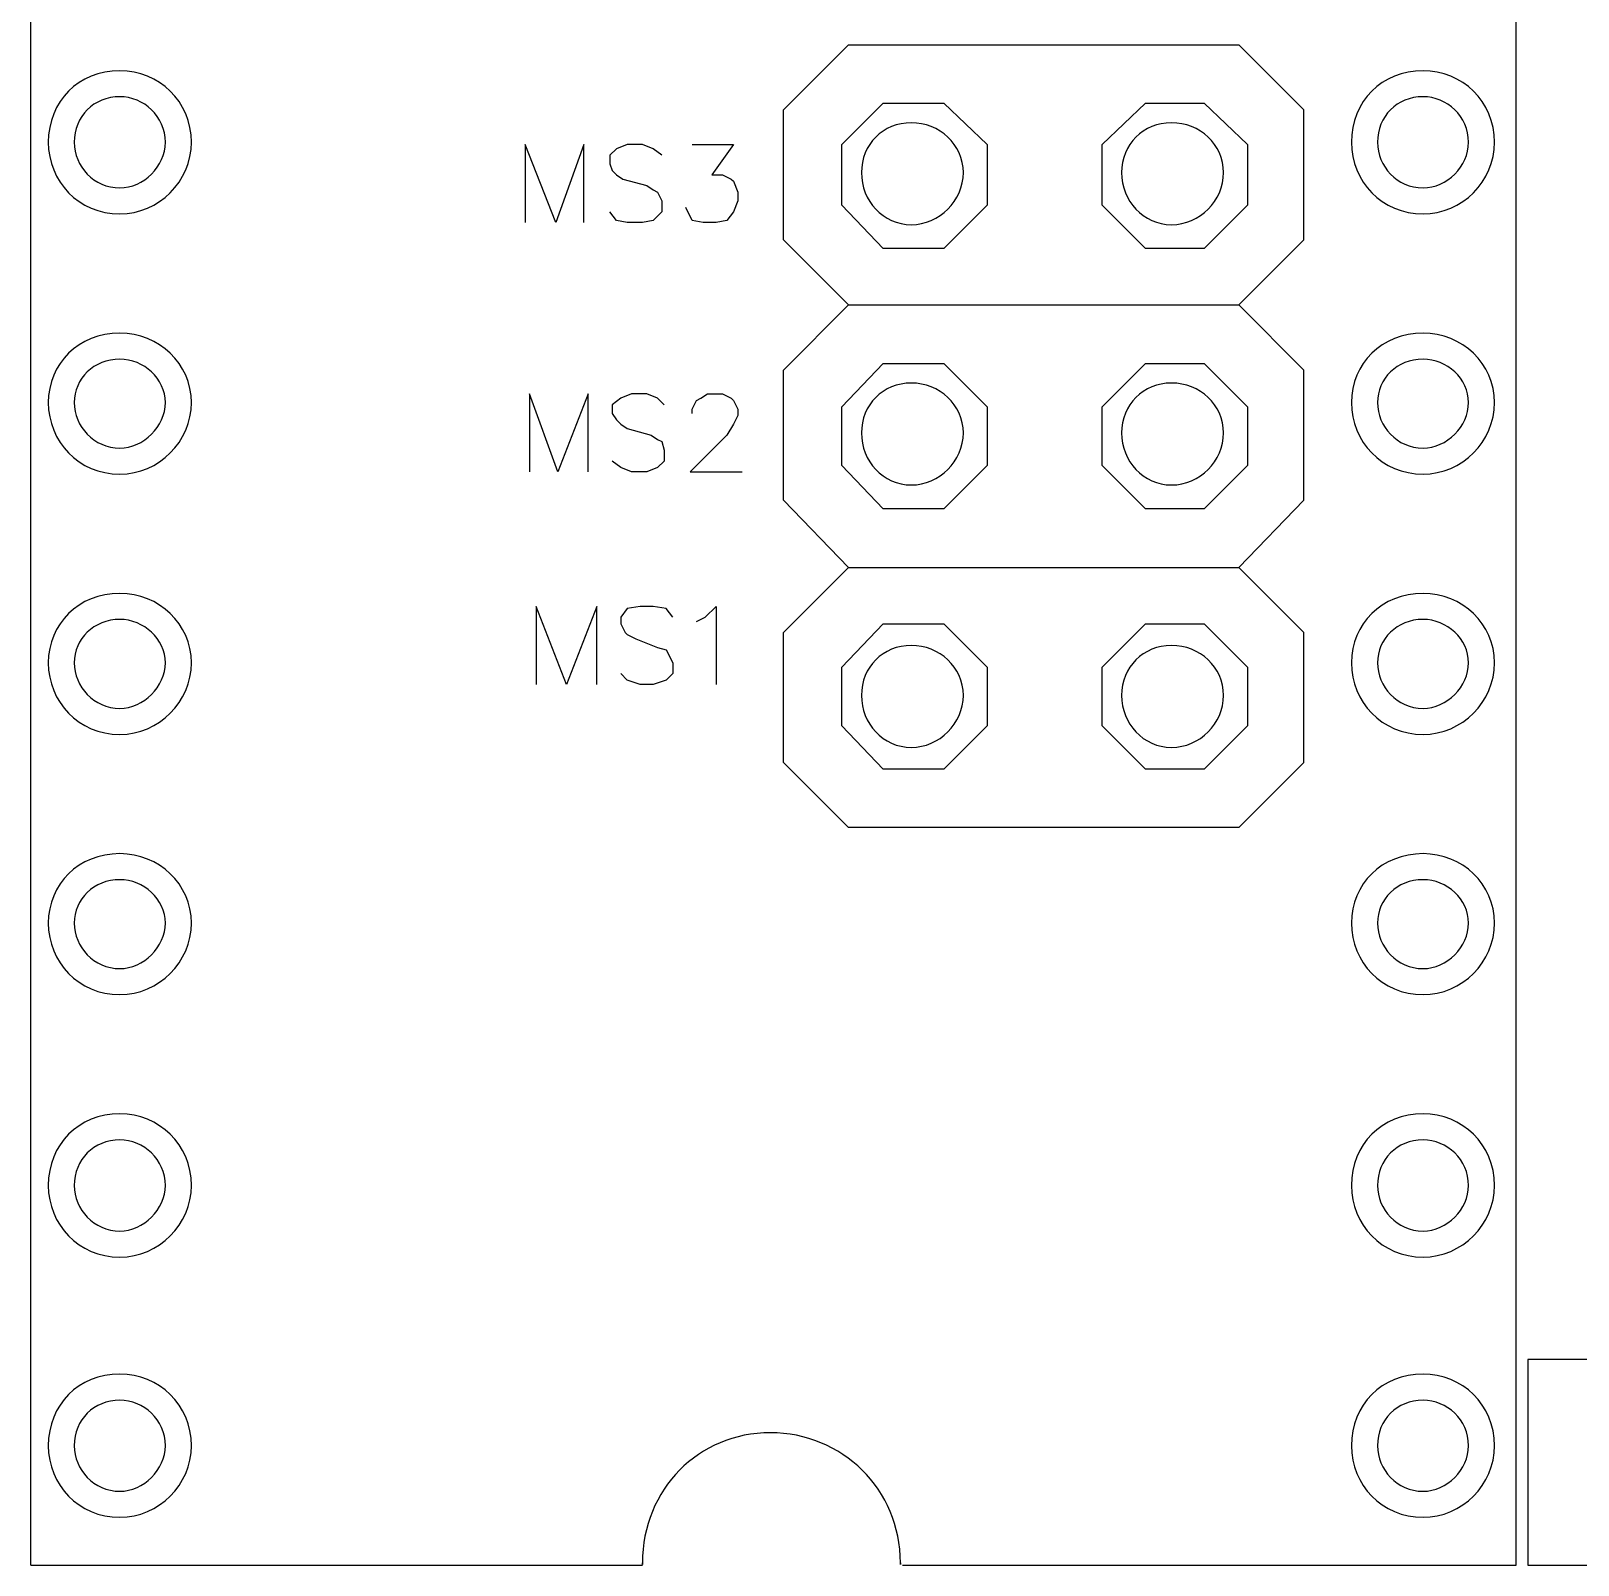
# Model space of a CAD drawing. Extents: x 236 to 550, y 195 to 401.
# Drawn here: x 439.29 to 482.1, y 314.84 to 357.28 of the extents above; entities that cross this region are included whole.
import ezdxf

# ---------------------------------------------------------------- set-up
doc = ezdxf.new("R2010")
doc.units = 0
doc.layers.add('x3v1_1_wiring_diagram', color=7, linetype='CONTINUOUS')

msp = doc.modelspace()

# ---------------------------------------------------------------- linework, layer by layer
at = {"layer": 'x3v1_1_wiring_diagram', "color": 7}
for points in [[(439.2876, 314.8367), (439.2876, 371.8366)], [(480.3877, 314.8367), (480.3877, 371.8366)], [(461.9075, 349.6966), (460.1075, 351.4966), (460.1075, 355.0966), (461.9075, 356.8966), (472.7075, 356.8966)], [(474.5075, 355.0966), (472.7075, 356.8966)], [(464.5477, 355.2766), (465.7476, 354.1368), (465.7476, 352.4567), (464.5477, 351.2568), (462.8676, 351.2568), (461.7275, 352.4567), (461.7275, 354.1368), (462.8676, 355.2766), (464.5477, 355.2766), (464.5477, 355.2766)], [(464.5477, 355.2766), (465.7476, 354.1368), (465.7476, 352.4567), (464.5477, 351.2568), (462.8676, 351.2568), (461.7275, 352.4567), (461.7275, 354.1368), (462.8676, 355.2766), (464.5477, 355.2766), (464.5477, 355.2766)], [(471.7477, 355.2766), (472.9476, 354.1368), (472.9476, 352.4567), (471.7477, 351.2568), (470.1277, 351.2568), (468.9275, 352.4567), (468.9275, 354.1368), (470.1277, 355.2766), (471.7477, 355.2766), (471.7477, 355.2766)], [(471.7477, 355.2766), (472.9476, 354.1368), (472.9476, 352.4567), (471.7477, 351.2568), (470.1277, 351.2568), (468.9275, 352.4567), (468.9275, 354.1368), (470.1277, 355.2766), (471.7477, 355.2766), (471.7477, 355.2766)], [(474.5075, 351.4966), (474.5075, 355.0966)], [(443.7275, 354.1966), (443.7275, 354.1966), (443.7275, 354.1966)], [(443.7275, 354.1966), (443.7275, 354.1966), (443.7275, 354.1966)], [(454.5876, 351.9768), (454.5876, 354.1368), (453.8075, 351.9768), (452.9676, 354.1368), (452.9676, 351.9768)], [(456.7476, 353.8366), (456.5075, 354.0166), (456.2076, 354.1368), (455.7875, 354.1368), (455.4876, 354.0166), (455.3076, 353.8366), (455.3076, 353.5968), (455.3677, 353.4168), (455.4876, 353.2966), (455.6676, 353.1767), (456.3275, 352.9967), (456.5075, 352.8768), (456.6277, 352.8167), (456.7476, 352.5766), (456.7476, 352.2767), (456.5075, 352.0366), (456.2076, 351.9768), (455.7875, 351.9768), (455.4876, 352.0366), (455.3076, 352.2767)], [(457.5875, 354.1368), (458.7276, 354.1368), (458.1275, 353.2966), (458.4277, 353.2966), (458.6675, 353.1767), (458.7276, 353.1166), (458.8475, 352.8167), (458.8475, 352.5766), (458.7276, 352.2767), (458.5476, 352.0366), (458.2477, 351.9768), (457.8877, 351.9768), (457.5875, 352.0366), (457.4075, 352.3966)], [(479.7876, 354.1966), (479.7876, 354.1966), (479.7876, 354.1966)], [(479.7876, 354.1966), (479.7876, 354.1966), (479.7876, 354.1966)], [(472.7075, 349.6966), (474.5075, 351.4966)], [(472.7075, 335.2368), (461.9075, 335.2368), (460.1075, 337.0368), (460.1075, 340.6368), (461.9075, 342.4368), (460.1075, 344.2966), (460.1075, 347.8966), (461.9075, 349.6966)], [(461.9075, 349.6966), (472.7075, 349.6966)], [(474.5075, 347.8966), (472.7075, 349.6966)], [(464.5477, 348.0766), (465.7476, 346.8767), (465.7476, 345.2567), (464.5477, 344.0568), (462.8676, 344.0568), (461.7275, 345.2567), (461.7275, 346.8767), (462.8676, 348.0766), (464.5477, 348.0766), (464.5477, 348.0766)], [(464.5477, 348.0766), (465.7476, 346.8767), (465.7476, 345.2567), (464.5477, 344.0568), (462.8676, 344.0568), (461.7275, 345.2567), (461.7275, 346.8767), (462.8676, 348.0766), (464.5477, 348.0766), (464.5477, 348.0766)], [(471.7477, 348.0766), (472.9476, 346.8767), (472.9476, 345.2567), (471.7477, 344.0568), (470.1277, 344.0568), (468.9275, 345.2567), (468.9275, 346.8767), (470.1277, 348.0766), (471.7477, 348.0766), (471.7477, 348.0766)], [(471.7477, 348.0766), (472.9476, 346.8767), (472.9476, 345.2567), (471.7477, 344.0568), (470.1277, 344.0568), (468.9275, 345.2567), (468.9275, 346.8767), (470.1277, 348.0766), (471.7477, 348.0766), (471.7477, 348.0766)], [(474.5075, 344.2966), (474.5075, 347.8966)], [(454.7075, 345.0767), (454.7075, 347.2367), (453.8676, 345.0767), (453.0875, 347.2367), (453.0875, 345.0767)], [(456.8077, 346.9368), (456.6277, 347.1168), (456.3275, 347.2367), (455.9077, 347.2367), (455.6075, 347.1168), (455.3677, 346.9368), (455.3677, 346.6967), (455.4876, 346.5167), (455.6075, 346.3968), (455.7875, 346.2766), (456.4477, 346.0966), (456.6277, 345.9767), (456.7476, 345.9166), (456.8077, 345.6768), (456.8077, 345.3766), (456.6277, 345.1966), (456.3275, 345.0767), (455.9077, 345.0767), (455.6075, 345.1966), (455.3677, 345.3766)], [(457.5875, 346.6967), (457.5875, 346.8166), (457.7077, 347.0567), (457.8276, 347.1168), (458.0076, 347.2367), (458.4277, 347.2367), (458.6675, 347.1168), (458.7276, 347.0567), (458.8475, 346.8166), (458.8475, 346.6366), (458.7276, 346.3968), (458.5476, 346.0966), (457.5277, 345.0767), (458.9677, 345.0767)], [(443.7275, 346.9966), (443.7275, 346.9966), (443.7275, 346.9966)], [(443.7275, 346.9966), (443.7275, 346.9966), (443.7275, 346.9966)], [(479.7876, 346.9966), (479.7876, 346.9966), (479.7876, 346.9966)], [(479.7876, 346.9966), (479.7876, 346.9966), (479.7876, 346.9966)], [(474.5075, 340.6368), (472.7075, 342.4368), (474.5075, 344.2966)], [(461.9075, 342.4368), (472.7075, 342.4368)], [(454.9476, 339.1968), (454.9476, 341.3568), (454.1077, 339.1968), (453.2675, 341.3568), (453.2675, 339.1968)], [(457.0475, 341.0566), (456.8675, 341.2967), (456.5075, 341.3568), (456.1475, 341.3568), (455.7875, 341.2967), (455.6075, 341.0566), (455.6075, 340.8766), (455.7277, 340.6368), (455.7875, 340.5767), (456.0276, 340.4568), (456.6277, 340.2167), (456.8675, 340.1566), (457.0475, 339.7966), (457.0475, 339.4967), (456.8675, 339.3167), (456.5075, 339.1968), (456.1475, 339.1968), (455.7875, 339.3167), (455.6075, 339.4967)], [(457.7077, 340.9367), (457.9475, 341.0566), (458.2477, 341.3568), (458.2477, 339.1968)], [(464.5477, 340.8766), (465.7476, 339.6767), (465.7476, 338.0567), (464.5477, 336.8568), (462.8676, 336.8568), (461.7275, 338.0567), (461.7275, 339.6767), (462.8676, 340.8766), (464.5477, 340.8766), (464.5477, 340.8766)], [(464.5477, 340.8766), (465.7476, 339.6767), (465.7476, 338.0567), (464.5477, 336.8568), (462.8676, 336.8568), (461.7275, 338.0567), (461.7275, 339.6767), (462.8676, 340.8766), (464.5477, 340.8766), (464.5477, 340.8766)], [(471.7477, 340.8766), (472.9476, 339.6767), (472.9476, 338.0567), (471.7477, 336.8568), (470.1277, 336.8568), (468.9275, 338.0567), (468.9275, 339.6767), (470.1277, 340.8766), (471.7477, 340.8766), (471.7477, 340.8766)], [(471.7477, 340.8766), (472.9476, 339.6767), (472.9476, 338.0567), (471.7477, 336.8568), (470.1277, 336.8568), (468.9275, 338.0567), (468.9275, 339.6767), (470.1277, 340.8766), (471.7477, 340.8766), (471.7477, 340.8766)], [(474.5075, 337.0368), (474.5075, 340.6368)], [(443.7275, 339.7966), (443.7275, 339.7966), (443.7275, 339.7966)], [(443.7275, 339.7966), (443.7275, 339.7966), (443.7275, 339.7966)], [(479.7876, 339.7966), (479.7876, 339.7966), (479.7876, 339.7966)], [(479.7876, 339.7966), (479.7876, 339.7966), (479.7876, 339.7966)], [(472.7075, 335.2368), (474.5075, 337.0368)], [(443.7275, 332.5966), (443.7275, 332.5966), (443.7275, 332.5966)], [(443.7275, 332.5966), (443.7275, 332.5966), (443.7275, 332.5966)], [(479.7876, 332.5966), (479.7876, 332.5966), (479.7876, 332.5966)], [(479.7876, 332.5966), (479.7876, 332.5966), (479.7876, 332.5966)], [(443.7275, 325.3368), (443.7275, 325.3368), (443.7275, 325.3368)], [(443.7275, 325.3368), (443.7275, 325.3368), (443.7275, 325.3368)], [(479.7876, 325.3368), (479.7876, 325.3368), (479.7876, 325.3368)], [(479.7876, 325.3368), (479.7876, 325.3368), (479.7876, 325.3368)], [(480.71, 314.8367), (482.4227, 314.8367), (482.4227, 320.5273), (480.71, 320.5273), (480.71, 314.8367), (480.71, 314.8367)], [(443.7275, 318.1368), (443.7275, 318.1368), (443.7275, 318.1368)], [(443.7275, 318.1368), (443.7275, 318.1368), (443.7275, 318.1368)], [(479.7876, 318.1368), (479.7876, 318.1368), (479.7876, 318.1368)], [(479.7876, 318.1368), (479.7876, 318.1368), (479.7876, 318.1368)], [(439.2876, 314.8367), (456.2076, 314.8367)], [(463.4076, 314.8367), (480.3877, 314.8367)]]:
    msp.add_lwpolyline(points, dxfattribs=at)
at = {"layer": 'x3v1_1_wiring_diagram', "color": 1}
for points in [[(443.0075, 354.1966), (443.0075, 354.1966)], [(443.0075, 354.1966), (443.0075, 354.1966)], [(479.0676, 354.1966), (479.0676, 354.1966)], [(479.0676, 354.1966), (479.0676, 354.1966)], [(465.0877, 353.3567), (465.0877, 353.3567)], [(465.0877, 353.3567), (465.0877, 353.3567)], [(472.2877, 353.3567), (472.2877, 353.3567)], [(472.2877, 353.3567), (472.2877, 353.3567)], [(443.0075, 346.9966), (443.0075, 346.9966)], [(443.0075, 346.9966), (443.0075, 346.9966)], [(479.0676, 346.9966), (479.0676, 346.9966)], [(479.0676, 346.9966), (479.0676, 346.9966)], [(465.0877, 346.1567), (465.0877, 346.1567)], [(465.0877, 346.1567), (465.0877, 346.1567)], [(472.2877, 346.1567), (472.2877, 346.1567)], [(472.2877, 346.1567), (472.2877, 346.1567)], [(443.0075, 339.7966), (443.0075, 339.7966)], [(443.0075, 339.7966), (443.0075, 339.7966)], [(479.0676, 339.7966), (479.0676, 339.7966)], [(479.0676, 339.7966), (479.0676, 339.7966)], [(465.0877, 338.8966), (465.0877, 338.8966)], [(465.0877, 338.8966), (465.0877, 338.8966)], [(472.2877, 338.8966), (472.2877, 338.8966)], [(472.2877, 338.8966), (472.2877, 338.8966)], [(443.0075, 332.5966), (443.0075, 332.5966)], [(443.0075, 332.5966), (443.0075, 332.5966)], [(479.0676, 332.5966), (479.0676, 332.5966)], [(479.0676, 332.5966), (479.0676, 332.5966)], [(443.0075, 325.3368), (443.0075, 325.3368)], [(443.0075, 325.3368), (443.0075, 325.3368)], [(479.0676, 325.3368), (479.0676, 325.3368)], [(479.0676, 325.3368), (479.0676, 325.3368)], [(443.0075, 318.1368), (443.0075, 318.1368)], [(443.0075, 318.1368), (443.0075, 318.1368)], [(479.0676, 318.1368), (479.0676, 318.1368)], [(479.0676, 318.1368), (479.0676, 318.1368)]]:
    msp.add_lwpolyline(points, dxfattribs=at)
at = {"layer": 'x3v1_1_wiring_diagram', "color": 7}
for points in [[(441.7475, 356.1766), (440.6077, 356.1766), (439.7675, 355.3367), (439.7675, 354.1966)], [(441.7475, 356.1766), (440.6077, 356.1766), (439.7675, 355.3367), (439.7675, 354.1966)], [(441.7475, 356.1766), (440.6077, 356.1766), (439.7675, 355.3367), (439.7675, 354.1966)], [(441.7475, 356.1766), (440.6077, 356.1766), (439.7675, 355.3367), (439.7675, 354.1966)], [(443.7275, 354.1966), (443.7275, 355.3367), (442.8275, 356.1766), (441.7475, 356.1766)], [(443.7275, 354.1966), (443.7275, 355.3367), (442.8275, 356.1766), (441.7475, 356.1766)], [(443.7275, 354.1966), (443.7275, 355.3367), (442.8275, 356.1766), (441.7475, 356.1766)], [(443.7275, 354.1966), (443.7275, 355.3367), (442.8275, 356.1766), (441.7475, 356.1766)], [(477.8076, 356.1766), (476.6675, 356.1766), (475.8276, 355.3367), (475.8276, 354.1966)], [(477.8076, 356.1766), (476.6675, 356.1766), (475.8276, 355.3367), (475.8276, 354.1966)], [(477.8076, 356.1766), (476.6675, 356.1766), (475.8276, 355.3367), (475.8276, 354.1966)], [(477.8076, 356.1766), (476.6675, 356.1766), (475.8276, 355.3367), (475.8276, 354.1966)], [(479.7876, 354.1966), (479.7876, 355.3367), (478.8876, 356.1766), (477.8076, 356.1766)], [(479.7876, 354.1966), (479.7876, 355.3367), (478.8876, 356.1766), (477.8076, 356.1766)], [(479.7876, 354.1966), (479.7876, 355.3367), (478.8876, 356.1766), (477.8076, 356.1766)], [(479.7876, 354.1966), (479.7876, 355.3367), (478.8876, 356.1766), (477.8076, 356.1766)], [(439.7675, 354.1966), (439.7675, 353.1166), (440.6077, 352.2166), (441.7475, 352.2166)], [(439.7675, 354.1966), (439.7675, 353.1166), (440.6077, 352.2166), (441.7475, 352.2166)], [(439.7675, 354.1966), (439.7675, 353.1166), (440.6077, 352.2166), (441.7475, 352.2166)], [(439.7675, 354.1966), (439.7675, 353.1166), (440.6077, 352.2166), (441.7475, 352.2166)], [(441.7475, 352.2166), (442.8275, 352.2166), (443.7275, 353.1166), (443.7275, 354.1966)], [(441.7475, 352.2166), (442.8275, 352.2166), (443.7275, 353.1166), (443.7275, 354.1966)], [(441.7475, 352.2166), (442.8275, 352.2166), (443.7275, 353.1166), (443.7275, 354.1966)], [(441.7475, 352.2166), (442.8275, 352.2166), (443.7275, 353.1166), (443.7275, 354.1966)], [(475.8276, 354.1966), (475.8276, 353.1166), (476.6675, 352.2166), (477.8076, 352.2166)], [(475.8276, 354.1966), (475.8276, 353.1166), (476.6675, 352.2166), (477.8076, 352.2166)], [(475.8276, 354.1966), (475.8276, 353.1166), (476.6675, 352.2166), (477.8076, 352.2166)], [(475.8276, 354.1966), (475.8276, 353.1166), (476.6675, 352.2166), (477.8076, 352.2166)], [(477.8076, 352.2166), (478.8876, 352.2166), (479.7876, 353.1166), (479.7876, 354.1966)], [(477.8076, 352.2166), (478.8876, 352.2166), (479.7876, 353.1166), (479.7876, 354.1966)], [(477.8076, 352.2166), (478.8876, 352.2166), (479.7876, 353.1166), (479.7876, 354.1966)], [(477.8076, 352.2166), (478.8876, 352.2166), (479.7876, 353.1166), (479.7876, 354.1966)], [(441.7475, 348.9168), (440.6077, 348.9168), (439.7675, 348.0766), (439.7675, 346.9966)], [(441.7475, 348.9168), (440.6077, 348.9168), (439.7675, 348.0766), (439.7675, 346.9966)], [(441.7475, 348.9168), (440.6077, 348.9168), (439.7675, 348.0766), (439.7675, 346.9966)], [(441.7475, 348.9168), (440.6077, 348.9168), (439.7675, 348.0766), (439.7675, 346.9966)], [(443.7275, 346.9966), (443.7275, 348.0766), (442.8275, 348.9168), (441.7475, 348.9168)], [(443.7275, 346.9966), (443.7275, 348.0766), (442.8275, 348.9168), (441.7475, 348.9168)], [(443.7275, 346.9966), (443.7275, 348.0766), (442.8275, 348.9168), (441.7475, 348.9168)], [(443.7275, 346.9966), (443.7275, 348.0766), (442.8275, 348.9168), (441.7475, 348.9168)], [(477.8076, 348.9168), (476.6675, 348.9168), (475.8276, 348.0766), (475.8276, 346.9966)], [(477.8076, 348.9168), (476.6675, 348.9168), (475.8276, 348.0766), (475.8276, 346.9966)], [(477.8076, 348.9168), (476.6675, 348.9168), (475.8276, 348.0766), (475.8276, 346.9966)], [(477.8076, 348.9168), (476.6675, 348.9168), (475.8276, 348.0766), (475.8276, 346.9966)], [(479.7876, 346.9966), (479.7876, 348.0766), (478.8876, 348.9168), (477.8076, 348.9168)], [(479.7876, 346.9966), (479.7876, 348.0766), (478.8876, 348.9168), (477.8076, 348.9168)], [(479.7876, 346.9966), (479.7876, 348.0766), (478.8876, 348.9168), (477.8076, 348.9168)], [(479.7876, 346.9966), (479.7876, 348.0766), (478.8876, 348.9168), (477.8076, 348.9168)], [(439.7675, 346.9966), (439.7675, 345.9166), (440.6077, 345.0166), (441.7475, 345.0166)], [(439.7675, 346.9966), (439.7675, 345.9166), (440.6077, 345.0166), (441.7475, 345.0166)], [(439.7675, 346.9966), (439.7675, 345.9166), (440.6077, 345.0166), (441.7475, 345.0166)], [(439.7675, 346.9966), (439.7675, 345.9166), (440.6077, 345.0166), (441.7475, 345.0166)], [(441.7475, 345.0166), (442.8275, 345.0166), (443.7275, 345.9166), (443.7275, 346.9966)], [(441.7475, 345.0166), (442.8275, 345.0166), (443.7275, 345.9166), (443.7275, 346.9966)], [(441.7475, 345.0166), (442.8275, 345.0166), (443.7275, 345.9166), (443.7275, 346.9966)], [(441.7475, 345.0166), (442.8275, 345.0166), (443.7275, 345.9166), (443.7275, 346.9966)], [(475.8276, 346.9966), (475.8276, 345.9166), (476.6675, 345.0166), (477.8076, 345.0166)], [(475.8276, 346.9966), (475.8276, 345.9166), (476.6675, 345.0166), (477.8076, 345.0166)], [(475.8276, 346.9966), (475.8276, 345.9166), (476.6675, 345.0166), (477.8076, 345.0166)], [(475.8276, 346.9966), (475.8276, 345.9166), (476.6675, 345.0166), (477.8076, 345.0166)], [(477.8076, 345.0166), (478.8876, 345.0166), (479.7876, 345.9166), (479.7876, 346.9966)], [(477.8076, 345.0166), (478.8876, 345.0166), (479.7876, 345.9166), (479.7876, 346.9966)], [(477.8076, 345.0166), (478.8876, 345.0166), (479.7876, 345.9166), (479.7876, 346.9966)], [(477.8076, 345.0166), (478.8876, 345.0166), (479.7876, 345.9166), (479.7876, 346.9966)], [(441.7475, 341.7168), (440.6077, 341.7168), (439.7675, 340.8766), (439.7675, 339.7966)], [(441.7475, 341.7168), (440.6077, 341.7168), (439.7675, 340.8766), (439.7675, 339.7966)], [(441.7475, 341.7168), (440.6077, 341.7168), (439.7675, 340.8766), (439.7675, 339.7966)], [(441.7475, 341.7168), (440.6077, 341.7168), (439.7675, 340.8766), (439.7675, 339.7966)], [(443.7275, 339.7966), (443.7275, 340.8766), (442.8275, 341.7168), (441.7475, 341.7168)], [(443.7275, 339.7966), (443.7275, 340.8766), (442.8275, 341.7168), (441.7475, 341.7168)], [(443.7275, 339.7966), (443.7275, 340.8766), (442.8275, 341.7168), (441.7475, 341.7168)], [(443.7275, 339.7966), (443.7275, 340.8766), (442.8275, 341.7168), (441.7475, 341.7168)], [(477.8076, 341.7168), (476.6675, 341.7168), (475.8276, 340.8766), (475.8276, 339.7966)], [(477.8076, 341.7168), (476.6675, 341.7168), (475.8276, 340.8766), (475.8276, 339.7966)], [(477.8076, 341.7168), (476.6675, 341.7168), (475.8276, 340.8766), (475.8276, 339.7966)], [(477.8076, 341.7168), (476.6675, 341.7168), (475.8276, 340.8766), (475.8276, 339.7966)], [(479.7876, 339.7966), (479.7876, 340.8766), (478.8876, 341.7168), (477.8076, 341.7168)], [(479.7876, 339.7966), (479.7876, 340.8766), (478.8876, 341.7168), (477.8076, 341.7168)], [(479.7876, 339.7966), (479.7876, 340.8766), (478.8876, 341.7168), (477.8076, 341.7168)], [(479.7876, 339.7966), (479.7876, 340.8766), (478.8876, 341.7168), (477.8076, 341.7168)], [(439.7675, 339.7966), (439.7675, 338.7166), (440.6077, 337.8166), (441.7475, 337.8166)], [(439.7675, 339.7966), (439.7675, 338.7166), (440.6077, 337.8166), (441.7475, 337.8166)], [(439.7675, 339.7966), (439.7675, 338.7166), (440.6077, 337.8166), (441.7475, 337.8166)], [(439.7675, 339.7966), (439.7675, 338.7166), (440.6077, 337.8166), (441.7475, 337.8166)], [(441.7475, 337.8166), (442.8275, 337.8166), (443.7275, 338.7166), (443.7275, 339.7966)], [(441.7475, 337.8166), (442.8275, 337.8166), (443.7275, 338.7166), (443.7275, 339.7966)], [(441.7475, 337.8166), (442.8275, 337.8166), (443.7275, 338.7166), (443.7275, 339.7966)], [(441.7475, 337.8166), (442.8275, 337.8166), (443.7275, 338.7166), (443.7275, 339.7966)], [(475.8276, 339.7966), (475.8276, 338.7166), (476.6675, 337.8166), (477.8076, 337.8166)], [(475.8276, 339.7966), (475.8276, 338.7166), (476.6675, 337.8166), (477.8076, 337.8166)], [(475.8276, 339.7966), (475.8276, 338.7166), (476.6675, 337.8166), (477.8076, 337.8166)], [(475.8276, 339.7966), (475.8276, 338.7166), (476.6675, 337.8166), (477.8076, 337.8166)], [(477.8076, 337.8166), (478.8876, 337.8166), (479.7876, 338.7166), (479.7876, 339.7966)], [(477.8076, 337.8166), (478.8876, 337.8166), (479.7876, 338.7166), (479.7876, 339.7966)], [(477.8076, 337.8166), (478.8876, 337.8166), (479.7876, 338.7166), (479.7876, 339.7966)], [(477.8076, 337.8166), (478.8876, 337.8166), (479.7876, 338.7166), (479.7876, 339.7966)], [(441.7475, 334.5168), (440.6077, 334.5168), (439.7675, 333.6766), (439.7675, 332.5966)], [(441.7475, 334.5168), (440.6077, 334.5168), (439.7675, 333.6766), (439.7675, 332.5966)], [(441.7475, 334.5168), (440.6077, 334.5168), (439.7675, 333.6766), (439.7675, 332.5966)], [(441.7475, 334.5168), (440.6077, 334.5168), (439.7675, 333.6766), (439.7675, 332.5966)], [(443.7275, 332.5966), (443.7275, 333.6766), (442.8275, 334.5168), (441.7475, 334.5168)], [(443.7275, 332.5966), (443.7275, 333.6766), (442.8275, 334.5168), (441.7475, 334.5168)], [(443.7275, 332.5966), (443.7275, 333.6766), (442.8275, 334.5168), (441.7475, 334.5168)], [(443.7275, 332.5966), (443.7275, 333.6766), (442.8275, 334.5168), (441.7475, 334.5168)], [(477.8076, 334.5168), (476.6675, 334.5168), (475.8276, 333.6766), (475.8276, 332.5966)], [(477.8076, 334.5168), (476.6675, 334.5168), (475.8276, 333.6766), (475.8276, 332.5966)], [(477.8076, 334.5168), (476.6675, 334.5168), (475.8276, 333.6766), (475.8276, 332.5966)], [(477.8076, 334.5168), (476.6675, 334.5168), (475.8276, 333.6766), (475.8276, 332.5966)], [(479.7876, 332.5966), (479.7876, 333.6766), (478.8876, 334.5168), (477.8076, 334.5168)], [(479.7876, 332.5966), (479.7876, 333.6766), (478.8876, 334.5168), (477.8076, 334.5168)], [(479.7876, 332.5966), (479.7876, 333.6766), (478.8876, 334.5168), (477.8076, 334.5168)], [(479.7876, 332.5966), (479.7876, 333.6766), (478.8876, 334.5168), (477.8076, 334.5168)], [(439.7675, 332.5966), (439.7675, 331.5166), (440.6077, 330.6166), (441.7475, 330.6166)], [(439.7675, 332.5966), (439.7675, 331.5166), (440.6077, 330.6166), (441.7475, 330.6166)], [(439.7675, 332.5966), (439.7675, 331.5166), (440.6077, 330.6166), (441.7475, 330.6166)], [(439.7675, 332.5966), (439.7675, 331.5166), (440.6077, 330.6166), (441.7475, 330.6166)], [(441.7475, 330.6166), (442.8275, 330.6166), (443.7275, 331.5166), (443.7275, 332.5966)], [(441.7475, 330.6166), (442.8275, 330.6166), (443.7275, 331.5166), (443.7275, 332.5966)], [(441.7475, 330.6166), (442.8275, 330.6166), (443.7275, 331.5166), (443.7275, 332.5966)], [(441.7475, 330.6166), (442.8275, 330.6166), (443.7275, 331.5166), (443.7275, 332.5966)], [(475.8276, 332.5966), (475.8276, 331.5166), (476.6675, 330.6166), (477.8076, 330.6166)], [(475.8276, 332.5966), (475.8276, 331.5166), (476.6675, 330.6166), (477.8076, 330.6166)], [(475.8276, 332.5966), (475.8276, 331.5166), (476.6675, 330.6166), (477.8076, 330.6166)], [(475.8276, 332.5966), (475.8276, 331.5166), (476.6675, 330.6166), (477.8076, 330.6166)], [(477.8076, 330.6166), (478.8876, 330.6166), (479.7876, 331.5166), (479.7876, 332.5966)], [(477.8076, 330.6166), (478.8876, 330.6166), (479.7876, 331.5166), (479.7876, 332.5966)], [(477.8076, 330.6166), (478.8876, 330.6166), (479.7876, 331.5166), (479.7876, 332.5966)], [(477.8076, 330.6166), (478.8876, 330.6166), (479.7876, 331.5166), (479.7876, 332.5966)], [(441.7475, 327.3168), (440.6077, 327.3168), (439.7675, 326.4766), (439.7675, 325.3368)], [(441.7475, 327.3168), (440.6077, 327.3168), (439.7675, 326.4766), (439.7675, 325.3368)], [(441.7475, 327.3168), (440.6077, 327.3168), (439.7675, 326.4766), (439.7675, 325.3368)], [(441.7475, 327.3168), (440.6077, 327.3168), (439.7675, 326.4766), (439.7675, 325.3368)], [(443.7275, 325.3368), (443.7275, 326.4766), (442.8275, 327.3168), (441.7475, 327.3168)], [(443.7275, 325.3368), (443.7275, 326.4766), (442.8275, 327.3168), (441.7475, 327.3168)], [(443.7275, 325.3368), (443.7275, 326.4766), (442.8275, 327.3168), (441.7475, 327.3168)], [(443.7275, 325.3368), (443.7275, 326.4766), (442.8275, 327.3168), (441.7475, 327.3168)], [(477.8076, 327.3168), (476.6675, 327.3168), (475.8276, 326.4766), (475.8276, 325.3368)], [(477.8076, 327.3168), (476.6675, 327.3168), (475.8276, 326.4766), (475.8276, 325.3368)], [(477.8076, 327.3168), (476.6675, 327.3168), (475.8276, 326.4766), (475.8276, 325.3368)], [(477.8076, 327.3168), (476.6675, 327.3168), (475.8276, 326.4766), (475.8276, 325.3368)], [(479.7876, 325.3368), (479.7876, 326.4766), (478.8876, 327.3168), (477.8076, 327.3168)], [(479.7876, 325.3368), (479.7876, 326.4766), (478.8876, 327.3168), (477.8076, 327.3168)], [(479.7876, 325.3368), (479.7876, 326.4766), (478.8876, 327.3168), (477.8076, 327.3168)], [(479.7876, 325.3368), (479.7876, 326.4766), (478.8876, 327.3168), (477.8076, 327.3168)], [(439.7675, 325.3368), (439.7675, 324.2568), (440.6077, 323.3568), (441.7475, 323.3568)], [(439.7675, 325.3368), (439.7675, 324.2568), (440.6077, 323.3568), (441.7475, 323.3568)], [(439.7675, 325.3368), (439.7675, 324.2568), (440.6077, 323.3568), (441.7475, 323.3568)], [(439.7675, 325.3368), (439.7675, 324.2568), (440.6077, 323.3568), (441.7475, 323.3568)], [(441.7475, 323.3568), (442.8275, 323.3568), (443.7275, 324.2568), (443.7275, 325.3368)], [(441.7475, 323.3568), (442.8275, 323.3568), (443.7275, 324.2568), (443.7275, 325.3368)], [(441.7475, 323.3568), (442.8275, 323.3568), (443.7275, 324.2568), (443.7275, 325.3368)], [(441.7475, 323.3568), (442.8275, 323.3568), (443.7275, 324.2568), (443.7275, 325.3368)], [(475.8276, 325.3368), (475.8276, 324.2568), (476.6675, 323.3568), (477.8076, 323.3568)], [(475.8276, 325.3368), (475.8276, 324.2568), (476.6675, 323.3568), (477.8076, 323.3568)], [(475.8276, 325.3368), (475.8276, 324.2568), (476.6675, 323.3568), (477.8076, 323.3568)], [(475.8276, 325.3368), (475.8276, 324.2568), (476.6675, 323.3568), (477.8076, 323.3568)], [(477.8076, 323.3568), (478.8876, 323.3568), (479.7876, 324.2568), (479.7876, 325.3368)], [(477.8076, 323.3568), (478.8876, 323.3568), (479.7876, 324.2568), (479.7876, 325.3368)], [(477.8076, 323.3568), (478.8876, 323.3568), (479.7876, 324.2568), (479.7876, 325.3368)], [(477.8076, 323.3568), (478.8876, 323.3568), (479.7876, 324.2568), (479.7876, 325.3368)], [(441.7475, 320.1168), (440.6077, 320.1168), (439.7675, 319.2766), (439.7675, 318.1368)], [(441.7475, 320.1168), (440.6077, 320.1168), (439.7675, 319.2766), (439.7675, 318.1368)], [(441.7475, 320.1168), (440.6077, 320.1168), (439.7675, 319.2766), (439.7675, 318.1368)], [(441.7475, 320.1168), (440.6077, 320.1168), (439.7675, 319.2766), (439.7675, 318.1368)], [(443.7275, 318.1368), (443.7275, 319.2766), (442.8275, 320.1168), (441.7475, 320.1168)], [(443.7275, 318.1368), (443.7275, 319.2766), (442.8275, 320.1168), (441.7475, 320.1168)], [(443.7275, 318.1368), (443.7275, 319.2766), (442.8275, 320.1168), (441.7475, 320.1168)], [(443.7275, 318.1368), (443.7275, 319.2766), (442.8275, 320.1168), (441.7475, 320.1168)], [(477.8076, 320.1168), (476.6675, 320.1168), (475.8276, 319.2766), (475.8276, 318.1368)], [(477.8076, 320.1168), (476.6675, 320.1168), (475.8276, 319.2766), (475.8276, 318.1368)], [(477.8076, 320.1168), (476.6675, 320.1168), (475.8276, 319.2766), (475.8276, 318.1368)], [(477.8076, 320.1168), (476.6675, 320.1168), (475.8276, 319.2766), (475.8276, 318.1368)], [(479.7876, 318.1368), (479.7876, 319.2766), (478.8876, 320.1168), (477.8076, 320.1168)], [(479.7876, 318.1368), (479.7876, 319.2766), (478.8876, 320.1168), (477.8076, 320.1168)], [(479.7876, 318.1368), (479.7876, 319.2766), (478.8876, 320.1168), (477.8076, 320.1168)], [(479.7876, 318.1368), (479.7876, 319.2766), (478.8876, 320.1168), (477.8076, 320.1168)], [(439.7675, 318.1368), (439.7675, 317.0568), (440.6077, 316.1568), (441.7475, 316.1568)], [(439.7675, 318.1368), (439.7675, 317.0568), (440.6077, 316.1568), (441.7475, 316.1568)], [(439.7675, 318.1368), (439.7675, 317.0568), (440.6077, 316.1568), (441.7475, 316.1568)], [(439.7675, 318.1368), (439.7675, 317.0568), (440.6077, 316.1568), (441.7475, 316.1568)], [(441.7475, 316.1568), (442.8275, 316.1568), (443.7275, 317.0568), (443.7275, 318.1368)], [(441.7475, 316.1568), (442.8275, 316.1568), (443.7275, 317.0568), (443.7275, 318.1368)], [(441.7475, 316.1568), (442.8275, 316.1568), (443.7275, 317.0568), (443.7275, 318.1368)], [(441.7475, 316.1568), (442.8275, 316.1568), (443.7275, 317.0568), (443.7275, 318.1368)], [(459.7475, 318.4968), (457.7675, 318.4968), (456.2076, 316.9366), (456.2076, 314.8968)], [(463.3475, 314.8968), (463.3475, 316.9366), (461.7275, 318.4968), (459.7475, 318.4968)], [(475.8276, 318.1368), (475.8276, 317.0568), (476.6675, 316.1568), (477.8076, 316.1568)], [(475.8276, 318.1368), (475.8276, 317.0568), (476.6675, 316.1568), (477.8076, 316.1568)], [(475.8276, 318.1368), (475.8276, 317.0568), (476.6675, 316.1568), (477.8076, 316.1568)], [(475.8276, 318.1368), (475.8276, 317.0568), (476.6675, 316.1568), (477.8076, 316.1568)], [(477.8076, 316.1568), (478.8876, 316.1568), (479.7876, 317.0568), (479.7876, 318.1368)], [(477.8076, 316.1568), (478.8876, 316.1568), (479.7876, 317.0568), (479.7876, 318.1368)], [(477.8076, 316.1568), (478.8876, 316.1568), (479.7876, 317.0568), (479.7876, 318.1368)], [(477.8076, 316.1568), (478.8876, 316.1568), (479.7876, 317.0568), (479.7876, 318.1368)], [(456.2076, 314.8968), (456.2076, 314.8367), (456.2076, 314.8367), (456.2076, 314.8968)], [(463.3475, 314.8968), (463.3475, 314.8367), (463.3475, 314.8367), (463.3475, 314.8968)]]:
    msp.add_open_spline(points, degree=3, dxfattribs=at)
at = {"layer": 'x3v1_1_wiring_diagram', "color": 1}
for points in [[(441.7475, 355.4566), (441.0275, 355.4566), (440.4875, 354.9166), (440.4875, 354.1966)], [(441.7475, 355.4566), (441.0275, 355.4566), (440.4875, 354.9166), (440.4875, 354.1966)], [(443.0075, 354.1966), (443.0075, 354.9166), (442.4077, 355.4566), (441.7475, 355.4566)], [(443.0075, 354.1966), (443.0075, 354.9166), (442.4077, 355.4566), (441.7475, 355.4566)], [(477.8076, 355.4566), (477.0876, 355.4566), (476.5476, 354.9166), (476.5476, 354.1966)], [(477.8076, 355.4566), (477.0876, 355.4566), (476.5476, 354.9166), (476.5476, 354.1966)], [(479.0676, 354.1966), (479.0676, 354.9166), (478.4675, 355.4566), (477.8076, 355.4566)], [(479.0676, 354.1966), (479.0676, 354.9166), (478.4675, 355.4566), (477.8076, 355.4566)], [(463.6477, 354.7366), (462.8676, 354.7366), (462.2675, 354.1368), (462.2675, 353.3567)], [(463.6477, 354.7366), (462.8676, 354.7366), (462.2675, 354.1368), (462.2675, 353.3567)], [(465.0877, 353.3567), (465.0877, 354.1368), (464.4275, 354.7366), (463.6477, 354.7366)], [(465.0877, 353.3567), (465.0877, 354.1368), (464.4275, 354.7366), (463.6477, 354.7366)], [(470.8477, 354.7366), (470.0676, 354.7366), (469.4675, 354.1368), (469.4675, 353.3567)], [(470.8477, 354.7366), (470.0676, 354.7366), (469.4675, 354.1368), (469.4675, 353.3567)], [(472.2877, 353.3567), (472.2877, 354.1368), (471.6275, 354.7366), (470.8477, 354.7366)], [(472.2877, 353.3567), (472.2877, 354.1368), (471.6275, 354.7366), (470.8477, 354.7366)], [(440.4875, 354.1966), (440.4875, 353.5367), (441.0275, 352.9366), (441.7475, 352.9366)], [(440.4875, 354.1966), (440.4875, 353.5367), (441.0275, 352.9366), (441.7475, 352.9366)], [(441.7475, 352.9366), (442.4077, 352.9366), (443.0075, 353.5367), (443.0075, 354.1966)], [(441.7475, 352.9366), (442.4077, 352.9366), (443.0075, 353.5367), (443.0075, 354.1966)], [(476.5476, 354.1966), (476.5476, 353.5367), (477.0876, 352.9366), (477.8076, 352.9366)], [(476.5476, 354.1966), (476.5476, 353.5367), (477.0876, 352.9366), (477.8076, 352.9366)], [(477.8076, 352.9366), (478.4675, 352.9366), (479.0676, 353.5367), (479.0676, 354.1966)], [(477.8076, 352.9366), (478.4675, 352.9366), (479.0676, 353.5367), (479.0676, 354.1966)], [(462.2675, 353.3567), (462.2675, 352.5766), (462.8676, 351.9167), (463.6477, 351.9167)], [(462.2675, 353.3567), (462.2675, 352.5766), (462.8676, 351.9167), (463.6477, 351.9167)], [(463.6477, 351.9167), (464.4275, 351.9167), (465.0877, 352.5766), (465.0877, 353.3567)], [(463.6477, 351.9167), (464.4275, 351.9167), (465.0877, 352.5766), (465.0877, 353.3567)], [(469.4675, 353.3567), (469.4675, 352.5766), (470.0676, 351.9167), (470.8477, 351.9167)], [(469.4675, 353.3567), (469.4675, 352.5766), (470.0676, 351.9167), (470.8477, 351.9167)], [(470.8477, 351.9167), (471.6275, 351.9167), (472.2877, 352.5766), (472.2877, 353.3567)], [(470.8477, 351.9167), (471.6275, 351.9167), (472.2877, 352.5766), (472.2877, 353.3567)], [(441.7475, 348.1968), (441.0275, 348.1968), (440.4875, 347.6568), (440.4875, 346.9966)], [(441.7475, 348.1968), (441.0275, 348.1968), (440.4875, 347.6568), (440.4875, 346.9966)], [(443.0075, 346.9966), (443.0075, 347.6568), (442.4077, 348.1968), (441.7475, 348.1968)], [(443.0075, 346.9966), (443.0075, 347.6568), (442.4077, 348.1968), (441.7475, 348.1968)], [(477.8076, 348.1968), (477.0876, 348.1968), (476.5476, 347.6568), (476.5476, 346.9966)], [(477.8076, 348.1968), (477.0876, 348.1968), (476.5476, 347.6568), (476.5476, 346.9966)], [(479.0676, 346.9966), (479.0676, 347.6568), (478.4675, 348.1968), (477.8076, 348.1968)], [(479.0676, 346.9966), (479.0676, 347.6568), (478.4675, 348.1968), (477.8076, 348.1968)], [(463.6477, 347.5366), (462.8676, 347.5366), (462.2675, 346.9368), (462.2675, 346.1567)], [(463.6477, 347.5366), (462.8676, 347.5366), (462.2675, 346.9368), (462.2675, 346.1567)], [(465.0877, 346.1567), (465.0877, 346.9368), (464.4275, 347.5366), (463.6477, 347.5366)], [(465.0877, 346.1567), (465.0877, 346.9368), (464.4275, 347.5366), (463.6477, 347.5366)], [(470.8477, 347.5366), (470.0676, 347.5366), (469.4675, 346.9368), (469.4675, 346.1567)], [(470.8477, 347.5366), (470.0676, 347.5366), (469.4675, 346.9368), (469.4675, 346.1567)], [(472.2877, 346.1567), (472.2877, 346.9368), (471.6275, 347.5366), (470.8477, 347.5366)], [(472.2877, 346.1567), (472.2877, 346.9368), (471.6275, 347.5366), (470.8477, 347.5366)], [(440.4875, 346.9966), (440.4875, 346.3367), (441.0275, 345.7366), (441.7475, 345.7366)], [(440.4875, 346.9966), (440.4875, 346.3367), (441.0275, 345.7366), (441.7475, 345.7366)], [(441.7475, 345.7366), (442.4077, 345.7366), (443.0075, 346.3367), (443.0075, 346.9966)], [(441.7475, 345.7366), (442.4077, 345.7366), (443.0075, 346.3367), (443.0075, 346.9966)], [(476.5476, 346.9966), (476.5476, 346.3367), (477.0876, 345.7366), (477.8076, 345.7366)], [(476.5476, 346.9966), (476.5476, 346.3367), (477.0876, 345.7366), (477.8076, 345.7366)], [(477.8076, 345.7366), (478.4675, 345.7366), (479.0676, 346.3367), (479.0676, 346.9966)], [(477.8076, 345.7366), (478.4675, 345.7366), (479.0676, 346.3367), (479.0676, 346.9966)], [(462.2675, 346.1567), (462.2675, 345.3766), (462.8676, 344.7167), (463.6477, 344.7167)], [(462.2675, 346.1567), (462.2675, 345.3766), (462.8676, 344.7167), (463.6477, 344.7167)], [(463.6477, 344.7167), (464.4275, 344.7167), (465.0877, 345.3766), (465.0877, 346.1567)], [(463.6477, 344.7167), (464.4275, 344.7167), (465.0877, 345.3766), (465.0877, 346.1567)], [(469.4675, 346.1567), (469.4675, 345.3766), (470.0676, 344.7167), (470.8477, 344.7167)], [(469.4675, 346.1567), (469.4675, 345.3766), (470.0676, 344.7167), (470.8477, 344.7167)], [(470.8477, 344.7167), (471.6275, 344.7167), (472.2877, 345.3766), (472.2877, 346.1567)], [(470.8477, 344.7167), (471.6275, 344.7167), (472.2877, 345.3766), (472.2877, 346.1567)], [(441.7475, 340.9968), (441.0275, 340.9968), (440.4875, 340.4568), (440.4875, 339.7966)], [(441.7475, 340.9968), (441.0275, 340.9968), (440.4875, 340.4568), (440.4875, 339.7966)], [(443.0075, 339.7966), (443.0075, 340.4568), (442.4077, 340.9968), (441.7475, 340.9968)], [(443.0075, 339.7966), (443.0075, 340.4568), (442.4077, 340.9968), (441.7475, 340.9968)], [(477.8076, 340.9968), (477.0876, 340.9968), (476.5476, 340.4568), (476.5476, 339.7966)], [(477.8076, 340.9968), (477.0876, 340.9968), (476.5476, 340.4568), (476.5476, 339.7966)], [(479.0676, 339.7966), (479.0676, 340.4568), (478.4675, 340.9968), (477.8076, 340.9968)], [(479.0676, 339.7966), (479.0676, 340.4568), (478.4675, 340.9968), (477.8076, 340.9968)], [(463.6477, 340.2768), (462.8676, 340.2768), (462.2675, 339.6767), (462.2675, 338.8966)], [(463.6477, 340.2768), (462.8676, 340.2768), (462.2675, 339.6767), (462.2675, 338.8966)], [(465.0877, 338.8966), (465.0877, 339.6767), (464.4275, 340.2768), (463.6477, 340.2768)], [(465.0877, 338.8966), (465.0877, 339.6767), (464.4275, 340.2768), (463.6477, 340.2768)], [(470.8477, 340.2768), (470.0676, 340.2768), (469.4675, 339.6767), (469.4675, 338.8966)], [(470.8477, 340.2768), (470.0676, 340.2768), (469.4675, 339.6767), (469.4675, 338.8966)], [(472.2877, 338.8966), (472.2877, 339.6767), (471.6275, 340.2768), (470.8477, 340.2768)], [(472.2877, 338.8966), (472.2877, 339.6767), (471.6275, 340.2768), (470.8477, 340.2768)], [(440.4875, 339.7966), (440.4875, 339.1367), (441.0275, 338.5366), (441.7475, 338.5366)], [(440.4875, 339.7966), (440.4875, 339.1367), (441.0275, 338.5366), (441.7475, 338.5366)], [(441.7475, 338.5366), (442.4077, 338.5366), (443.0075, 339.1367), (443.0075, 339.7966)], [(441.7475, 338.5366), (442.4077, 338.5366), (443.0075, 339.1367), (443.0075, 339.7966)], [(476.5476, 339.7966), (476.5476, 339.1367), (477.0876, 338.5366), (477.8076, 338.5366)], [(476.5476, 339.7966), (476.5476, 339.1367), (477.0876, 338.5366), (477.8076, 338.5366)], [(477.8076, 338.5366), (478.4675, 338.5366), (479.0676, 339.1367), (479.0676, 339.7966)], [(477.8076, 338.5366), (478.4675, 338.5366), (479.0676, 339.1367), (479.0676, 339.7966)], [(462.2675, 338.8966), (462.2675, 338.1168), (462.8676, 337.4566), (463.6477, 337.4566)], [(462.2675, 338.8966), (462.2675, 338.1168), (462.8676, 337.4566), (463.6477, 337.4566)], [(463.6477, 337.4566), (464.4275, 337.4566), (465.0877, 338.1168), (465.0877, 338.8966)], [(463.6477, 337.4566), (464.4275, 337.4566), (465.0877, 338.1168), (465.0877, 338.8966)], [(469.4675, 338.8966), (469.4675, 338.1168), (470.0676, 337.4566), (470.8477, 337.4566)], [(469.4675, 338.8966), (469.4675, 338.1168), (470.0676, 337.4566), (470.8477, 337.4566)], [(470.8477, 337.4566), (471.6275, 337.4566), (472.2877, 338.1168), (472.2877, 338.8966)], [(470.8477, 337.4566), (471.6275, 337.4566), (472.2877, 338.1168), (472.2877, 338.8966)], [(441.7475, 333.7968), (441.0275, 333.7968), (440.4875, 333.2568), (440.4875, 332.5966)], [(441.7475, 333.7968), (441.0275, 333.7968), (440.4875, 333.2568), (440.4875, 332.5966)], [(443.0075, 332.5966), (443.0075, 333.2568), (442.4077, 333.7968), (441.7475, 333.7968)], [(443.0075, 332.5966), (443.0075, 333.2568), (442.4077, 333.7968), (441.7475, 333.7968)], [(477.8076, 333.7968), (477.0876, 333.7968), (476.5476, 333.2568), (476.5476, 332.5966)], [(477.8076, 333.7968), (477.0876, 333.7968), (476.5476, 333.2568), (476.5476, 332.5966)], [(479.0676, 332.5966), (479.0676, 333.2568), (478.4675, 333.7968), (477.8076, 333.7968)], [(479.0676, 332.5966), (479.0676, 333.2568), (478.4675, 333.7968), (477.8076, 333.7968)], [(440.4875, 332.5966), (440.4875, 331.9367), (441.0275, 331.3366), (441.7475, 331.3366)], [(440.4875, 332.5966), (440.4875, 331.9367), (441.0275, 331.3366), (441.7475, 331.3366)], [(441.7475, 331.3366), (442.4077, 331.3366), (443.0075, 331.9367), (443.0075, 332.5966)], [(441.7475, 331.3366), (442.4077, 331.3366), (443.0075, 331.9367), (443.0075, 332.5966)], [(476.5476, 332.5966), (476.5476, 331.9367), (477.0876, 331.3366), (477.8076, 331.3366)], [(476.5476, 332.5966), (476.5476, 331.9367), (477.0876, 331.3366), (477.8076, 331.3366)], [(477.8076, 331.3366), (478.4675, 331.3366), (479.0676, 331.9367), (479.0676, 332.5966)], [(477.8076, 331.3366), (478.4675, 331.3366), (479.0676, 331.9367), (479.0676, 332.5966)], [(441.7475, 326.5968), (441.0275, 326.5968), (440.4875, 326.0568), (440.4875, 325.3368)], [(441.7475, 326.5968), (441.0275, 326.5968), (440.4875, 326.0568), (440.4875, 325.3368)], [(443.0075, 325.3368), (443.0075, 326.0568), (442.4077, 326.5968), (441.7475, 326.5968)], [(443.0075, 325.3368), (443.0075, 326.0568), (442.4077, 326.5968), (441.7475, 326.5968)], [(477.8076, 326.5968), (477.0876, 326.5968), (476.5476, 326.0568), (476.5476, 325.3368)], [(477.8076, 326.5968), (477.0876, 326.5968), (476.5476, 326.0568), (476.5476, 325.3368)], [(479.0676, 325.3368), (479.0676, 326.0568), (478.4675, 326.5968), (477.8076, 326.5968)], [(479.0676, 325.3368), (479.0676, 326.0568), (478.4675, 326.5968), (477.8076, 326.5968)], [(440.4875, 325.3368), (440.4875, 324.6766), (441.0275, 324.0768), (441.7475, 324.0768)], [(440.4875, 325.3368), (440.4875, 324.6766), (441.0275, 324.0768), (441.7475, 324.0768)], [(441.7475, 324.0768), (442.4077, 324.0768), (443.0075, 324.6766), (443.0075, 325.3368)], [(441.7475, 324.0768), (442.4077, 324.0768), (443.0075, 324.6766), (443.0075, 325.3368)], [(476.5476, 325.3368), (476.5476, 324.6766), (477.0876, 324.0768), (477.8076, 324.0768)], [(476.5476, 325.3368), (476.5476, 324.6766), (477.0876, 324.0768), (477.8076, 324.0768)], [(477.8076, 324.0768), (478.4675, 324.0768), (479.0676, 324.6766), (479.0676, 325.3368)], [(477.8076, 324.0768), (478.4675, 324.0768), (479.0676, 324.6766), (479.0676, 325.3368)], [(441.7475, 319.3968), (441.0275, 319.3968), (440.4875, 318.8568), (440.4875, 318.1368)], [(441.7475, 319.3968), (441.0275, 319.3968), (440.4875, 318.8568), (440.4875, 318.1368)], [(443.0075, 318.1368), (443.0075, 318.8568), (442.4077, 319.3968), (441.7475, 319.3968)], [(443.0075, 318.1368), (443.0075, 318.8568), (442.4077, 319.3968), (441.7475, 319.3968)], [(477.8076, 319.3968), (477.0876, 319.3968), (476.5476, 318.8568), (476.5476, 318.1368)], [(477.8076, 319.3968), (477.0876, 319.3968), (476.5476, 318.8568), (476.5476, 318.1368)], [(479.0676, 318.1368), (479.0676, 318.8568), (478.4675, 319.3968), (477.8076, 319.3968)], [(479.0676, 318.1368), (479.0676, 318.8568), (478.4675, 319.3968), (477.8076, 319.3968)], [(440.4875, 318.1368), (440.4875, 317.4766), (441.0275, 316.8768), (441.7475, 316.8768)], [(440.4875, 318.1368), (440.4875, 317.4766), (441.0275, 316.8768), (441.7475, 316.8768)], [(441.7475, 316.8768), (442.4077, 316.8768), (443.0075, 317.4766), (443.0075, 318.1368)], [(441.7475, 316.8768), (442.4077, 316.8768), (443.0075, 317.4766), (443.0075, 318.1368)], [(476.5476, 318.1368), (476.5476, 317.4766), (477.0876, 316.8768), (477.8076, 316.8768)], [(476.5476, 318.1368), (476.5476, 317.4766), (477.0876, 316.8768), (477.8076, 316.8768)], [(477.8076, 316.8768), (478.4675, 316.8768), (479.0676, 317.4766), (479.0676, 318.1368)], [(477.8076, 316.8768), (478.4675, 316.8768), (479.0676, 317.4766), (479.0676, 318.1368)]]:
    msp.add_open_spline(points, degree=3, dxfattribs=at)

doc.saveas('drawing.dxf')
